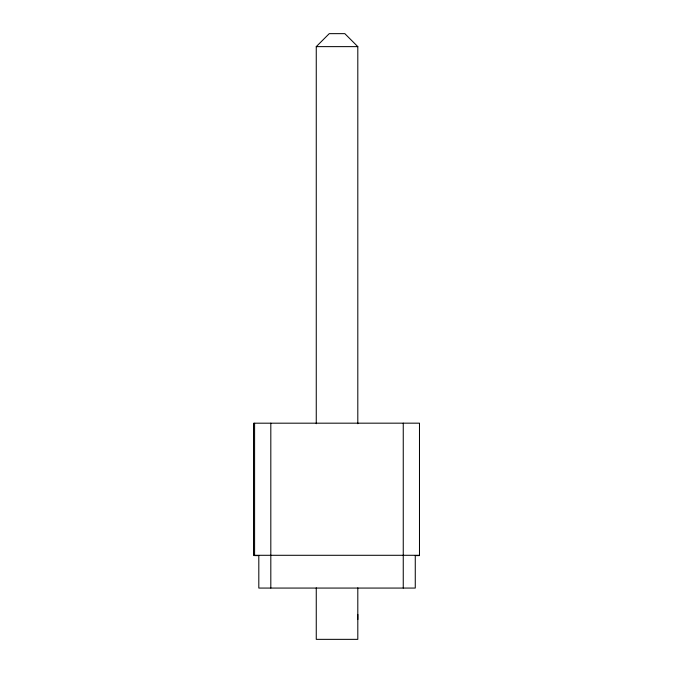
<?xml version="1.0" encoding="UTF-8"?>
<svg xmlns="http://www.w3.org/2000/svg" width="673" height="673" viewBox="0 0 673 673"><rect width="100%" height="100%" fill="white"/><g stroke="black" fill="none" stroke-linecap="round" stroke-linejoin="round"><path stroke-width="1.01" d="M357.809 619.572L357.809 614.39M316.26 423.729L316.26 46.63L329.248 33.65L344.828 33.65L357.809 46.63L357.809 423.729M316.26 46.63L357.809 46.63M254.495 423.191L419.481 423.166L419.481 555.604L415.266 555.604L415.266 588.067L258.811 588.067L258.811 555.604L254.587 555.604L254.587 423.166M254.672 555.292L419.447 555.292M403.253 423.166L403.253 588.067M357.809 587.832L357.809 639.35L316.26 639.35L316.26 587.832M270.815 423.166L270.815 588.067M253.519 423.166L253.519 555.604"/></g></svg>
